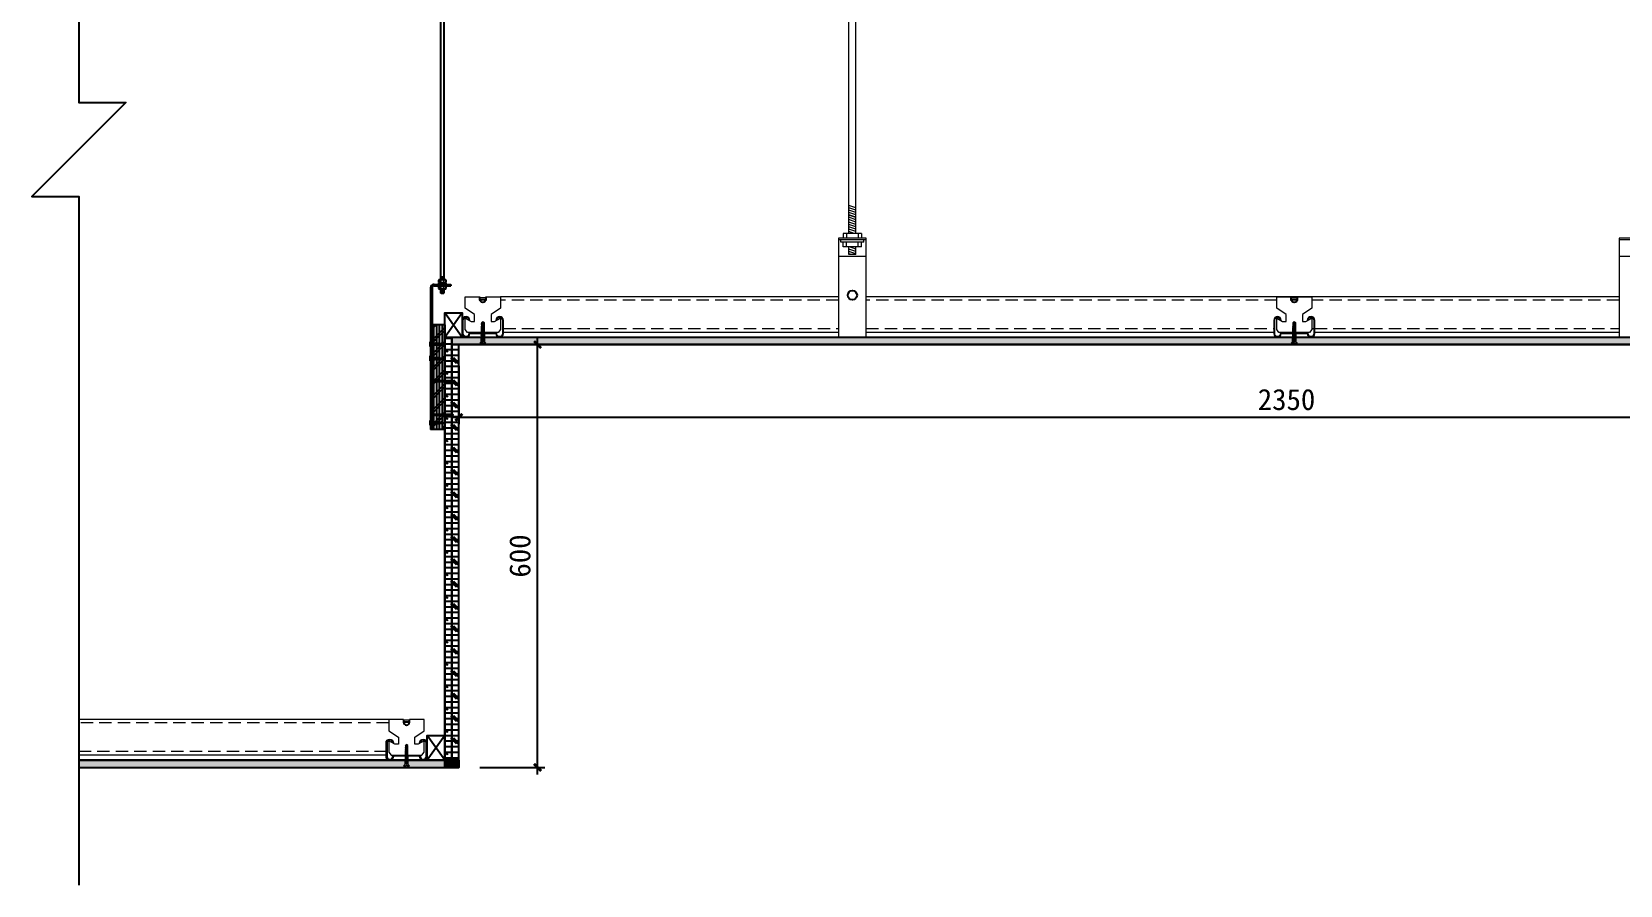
# Model space of a CAD drawing. Header units: millimetres. Extents: x -150677 to 588340, y -254013 to 149700.
# Drawn here: x 300776 to 303031, y -87563 to -86351 of the extents above; entities that cross this region are included whole.
import ezdxf

# ---------------------------------------------------------------- set-up
doc = ezdxf.new("R2010")
doc.units = ezdxf.units.MM
doc.header["$LTSCALE"] = 10
doc.header["$MEASUREMENT"] = 0
doc.linetypes.add('HIDDEN', pattern=[0.375, 0.25, -0.125])
for name, color, linetype in [('2-Ba顶面轮廓', 4, 'Continuous'), ('2-Da地拼', 4, 'Continuous'), ('IEL-13Light', 136, 'Continuous'), ('图层1', 2, 'Continuous'), ('图层2', 44, 'Continuous')]:
    doc.layers.add(name, color=color, linetype=linetype)
doc.layers.add('3', color=5, linetype='Continuous', lineweight=18)
doc.layers.add('8', color=251, linetype='Continuous', lineweight=5)
doc.styles.get("Standard").update_dxf_attribs({"font": ''})
doc.styles.get('Standard').set_extended_font_data('SimSun')
doc.dimstyles.new('DIMN10', dxfattribs={"dimscale": 0.1, "dimtxt": 300, "dimasz": 100, "dimexe": 100, "dimexo": 300, "dimgap": 100, "dimtad": 1, "dimdec": 0, "dimtxsty": 'Standard', "dimblk": 'ARCHTICK', "dimcen": 2.5, "dimdle": 100, "dimclrd": 8, "dimclre": 8, "dimclrt": 96, "dimadec": 0, "dimazin": 0, "dimtfac": 1, "dimtdec": 0, "dimtmove": 0, "dimatfit": 3, "dimldrblk": 'DOT', "dimfxl": 100, "dimarcsym": 0})
pattern_1 = [(0, (300842.5914, -87395.3692), (1.5875, 3.175), [0, -3.175])]
pattern_2 = [(0, (296421.95, -86913.459), (0, 7.9375), []), (135, (296425.918, -86917.427), (-15.87501, -15.87501), [11.22532, -11.22532]), (135, (296427.903, -86917.427), (-15.87501, -15.87501), [11.22532, -11.22532]), (135, (296429.887, -86917.427), (-15.87501, -15.87501), [11.22532, -11.22532])]

# ---------------------------------------------------------------- blocks, each defined once
blk = doc.blocks.new('QBLOCK2009062415473686')
at = {"color": 8}
for p, q in [((-1.7, 1.6), (-1.4, 1.8)), ((-1.7, 1.6), (-1.4, 1.8)), ((-1.7, 1.6), (-1.4, 1.4)), ((-1.7, 1.6), (-1.4, 1.4)), ((-1.5, 3.5), (-1.2, 3.7)), ((-1.5, 3.5), (-1.2, 3.3)), ((-1.4, 1.4), (1.3, 2.3)), ((-1.4, -0.7), (1.3, 0.2)), ((-1.2, 3.3), (1, 4)), ((-1.1, 5.5), (-0.9, 5.7)), ((-1.1, 5.5), (-0.9, 5.3)), ((-1, 2.6), (-0.9, 3.4)), ((-1, 1.8), (-1, 2.6)), ((-1, -0.2), (-1, 1.5)), ((-0.9, 5.3), (0.7, 5.8)), ((-0.8, 3.8), (-0.6, 5.4)), ((-0.7, 7.5), (-0.5, 7.7)), ((-0.7, 7.5), (-0.5, 7.3)), ((-0.6, 5.8), (-0.4, 7.3)), ((-0.5, 7.3), (0.4, 7.6)), ((-0.3, 7.7), (-0.1, 9.8)), ((0.2, 7.9), (-0.1, 9.8)), ((0.4, 6.1), (0.2, 7.5)), ((0.7, 7.7), (0.4, 8)), ((0.7, 7.7), (0.4, 7.6)), ((0.6, 4.3), (0.4, 5.7)), ((1, 5.9), (0.7, 6.2)), ((1, 5.9), (0.7, 5.8)), ((0.8, 2.6), (0.7, 3.9)), ((0.8, 2.6), (0.8, 2.4)), ((0.8, 2.1), (0.8, 0.5)), ((0.8, 0.1), (0.8, -1.6)), ((1.3, 4.2), (1, 4.4)), ((1.3, 4.2), (1, 4)), ((1.5, 2.4), (1.3, 2.7)), ((1.5, 2.4), (1.3, 2.7)), ((1.5, 2.4), (1.3, 2.3)), ((1.5, 2.4), (1.3, 2.3)), ((1.5, 0.3), (1.3, 0.6)), ((1.5, 0.3), (1.3, 0.2)), ((-3.4, -9.8), (-3.4, -9)), ((3.4, -9), (-3.4, -9)), ((3.4, -9.8), (-3.4, -9.8)), ((-1.7, -0.5), (-1.4, -0.3)), ((-1.7, -0.5), (-1.4, -0.7)), ((-1.7, -2.5), (-1.4, -2.4)), ((-1.7, -2.5), (-1.4, -2.4)), ((-1.7, -2.5), (-1.4, -2.8)), ((-1.7, -2.5), (-1.4, -2.8)), ((-1.7, -4.6), (-1.4, -4.5)), ((-1.7, -4.6), (-1.4, -4.9)), ((-1.4, -2.8), (1.3, -1.9)), ((-1.4, -2.8), (1.3, -1.9)), ((-1.4, -4.9), (1.3, -4)), ((-1, -2.2), (-1, -0.6)), ((-1, -4.3), (-1, -2.6)), ((-0.9, -5.4), (-1, -4.7)), ((0.8, -1.4), (0.8, -1.6)), ((0.8, -2), (0.8, -3.7)), ((0.8, -4.1), (0.9, -5.4)), ((1.5, -1.7), (1.3, -1.5)), ((1.5, -1.7), (1.3, -1.5)), ((1.5, -1.7), (1.3, -1.9)), ((1.5, -1.7), (1.3, -1.9)), ((1.5, -3.8), (1.3, -3.6)), ((1.5, -3.8), (1.3, -4)), ((3.4, -9.8), (3.4, -9))]:
    blk.add_line(p, q, dxfattribs=at)
for centre, start, end in [((-4.8, -5.3), 291.3837, 359.0609), ((4.8, -5.3), 180.9392, 248.6164)]:
    blk.add_arc(centre, 3.94, start, end, dxfattribs=at)
blk = doc.blocks.new('QBLOCK2009070111364517')
at = {"layer": '图层1', "color": 8, "linetype": 'ByBlock'}
for p, q in [((-13.8, 0.9), (-13.8, -0.9)), ((15, 0), (11, 0))]:
    blk.add_line(p, q, dxfattribs=at)
blk.add_lwpolyline([(11, -0.9), (15, 0), (11, 0.9), (-13.8, 0.9), (-15, 1.7), (-15, -1.7), (-13.8, -0.9)], close=True, dxfattribs=at)
blk.add_lwpolyline([(11, 0.9, 0.39097), (11, 0, 0.39097), (11, -0.9)], format="xyb", dxfattribs=at)
blk = doc.blocks.new('_ArchTick')
at = {"color": 0, "linetype": 'ByBlock', "const_width": 0.4}
blk.add_lwpolyline([(-0.5, -0.5), (0.5, 0.5)], dxfattribs=at)
blk = doc.blocks.new('*D1667')
at = {"layer": '2-Ba顶面轮廓', "color": 8, "lineweight": -2, "transparency": 16777216}
for p, q in [((301494, -87405.4), (301494, -86785.4)), ((301412.1, -86795.4), (301504, -86795.4)), ((301412.1, -87395.4), (301504, -87395.4))]:
    blk.add_line(p, q, dxfattribs=at)
at = {"layer": 'Defpoints', "color": 0, "transparency": 16777216}
for p in [(301382.1, -86795.4), (301494, -86795.4), (301382.1, -87395.4)]:
    blk.add_point(p, dxfattribs=at)
at = {"layer": '2-Ba顶面轮廓', "color": 8, "lineweight": -2, "transparency": 16777216, "xscale": 10, "yscale": 10, "zscale": 10}
for p, rotation in [((301494, -86795.4), 90), ((301494, -87395.4), 270)]:
    blk.add_blockref('_ArchTick', p, dxfattribs=dict(at, rotation=rotation))
at = {"layer": '2-Ba顶面轮廓', "color": 96, "transparency": 16777216, "insert": (301469, -87095.4), "char_height": 30, "attachment_point": 5, "rotation": 90}
blk.add_mtext('600', dxfattribs=at)
blk = doc.blocks.new('_DOT')
at = {"color": 0, "linetype": 'ByBlock'}
blk.add_line((-0.35, 0), (-1, 0), dxfattribs=at)
at = {"color": 0, "linetype": 'ByBlock', "const_width": 0.35}
blk.add_lwpolyline([(-0.175, 0, 1), (0.175, 0, 1)], format="xyb", close=True, dxfattribs=at)
blk = doc.blocks.new('*D1668')
at = {"layer": '2-Ba顶面轮廓', "color": 8, "lineweight": -2, "transparency": 16777216}
for p, q in [((301382.1, -86825.4), (301382.1, -86908.5)), ((303732.1, -86825.4), (303732.1, -86908.5)), ((301372.1, -86898.5), (303742.1, -86898.5))]:
    blk.add_line(p, q, dxfattribs=at)
at = {"layer": 'Defpoints', "color": 0, "transparency": 16777216}
for p in [(301382.1, -86795.4), (303732.1, -86795.4), (303732.1, -86898.5)]:
    blk.add_point(p, dxfattribs=at)
at = {"layer": '2-Ba顶面轮廓', "color": 8, "lineweight": -2, "transparency": 16777216, "xscale": 10, "yscale": 10, "zscale": 10, "rotation": 180}
blk.add_blockref('_ArchTick', (301382.1, -86898.5), dxfattribs=at)
at = {"layer": '2-Ba顶面轮廓', "color": 8, "lineweight": -2, "transparency": 16777216, "xscale": 10, "yscale": 10, "zscale": 10}
blk.add_blockref('_ArchTick', (303732.1, -86898.5), dxfattribs=at)
at = {"layer": '2-Ba顶面轮廓', "color": 96, "transparency": 16777216, "insert": (302557.1, -86873.5), "char_height": 30, "attachment_point": 5}
blk.add_mtext('2350', dxfattribs=at)

msp = doc.modelspace()

# ---------------------------------------------------------------- hatches: boundary and pattern name
h = msp.add_hatch()
h.set_pattern_fill('PLYWOOD', color=250, angle=90, style=0)
h.set_pattern_definition([(45, (312874.791, -79362.45), (-3e-15, 20), [5.656854, -22.627417]), (45, (312890.79, -79362.45), (-3e-15, 20), [2.636773, -25.647498]), (45, (312878.036, -79375.204), (20, 3e-15), [1.067156, -27.217115]), (45, (312872.655, -79360.585), (20, 3e-15), [7.60978, -20.674492]), (45, (312878.79, -79374.45), (-3e-15, 20), [16.970562, -11.31371]), (45, (312882.036, -79375.204), (-3e-15, 20), [15.017636, -13.266635]), (45, (312878.79, -79358.45), (20, 3e-15), [4.5897, -23.694573]), (45, (312872.655, -79364.585), (-3e-15, 20), [3.020082, -25.26419]), (90, (312874.79, -79362.45), (20, 1e-15), [7.2454, -12.7546]), (90, (312874.79, -79362.45), (20, 1e-15), [0, -20]), (90, (312874.79, -79375.204), (20, 1e-15), [12.7546, -7.2454]), (90, (312890.79, -79362.45), (20, 1e-15), [7.2454, -12.7546]), (90, (312890.79, -79362.45), (20, 1e-15), [0, -20]), (90, (312890.79, -79375.204), (20, 1e-15), [12.7546, -7.2454]), (90, (312886.79, -79362.45), (20, 1e-15), [7.2454, -12.7546]), (90, (312886.79, -79362.45), (20, 1e-15), [0, -20]), (90, (312886.79, -79375.204), (20, 1e-15), [12.7546, -7.2454]), (90, (312882.79, -79362.45), (20, 1e-15), [7.2454, -12.7546]), (90, (312882.79, -79362.45), (20, 1e-15), [0, -20]), (90, (312882.79, -79375.204), (20, 1e-15), [12.7546, -7.2454]), (90, (312878.79, -79362.45), (20, 1e-15), [7.2454, -12.7546]), (90, (312878.79, -79362.45), (20, 1e-15), [0, -20]), (90, (312878.79, -79375.204), (20, 1e-15), [12.7546, -7.2454])])
h.paths.add_polyline_path([(301347.1, -86916.1), (301347.1, -86916.1), (301349.6, -86913.6), (301352.1, -86916.1), (301354.6, -86913.6), (301357, -86916.1), (301357, -86916.1), (301359.5, -86913.6), (301362.1, -86916.1), (301362.1, -86767.4), (301344.1, -86767.4), (301344.1, -86914.1), (301344.6, -86913.6)])
at = {"layer": '2-Ba顶面轮廓'}
h = msp.add_hatch(dxfattribs=at)
h.set_pattern_fill('CORK', color=251, scale=10, style=0)
h.set_pattern_definition(pattern_2)
h.paths.add_polyline_path([(301372.1, -86785.4), (301362.1, -86785.4), (301362.1, -87385.4), (301372.1, -87385.4)])
h = msp.add_hatch(dxfattribs=at)
h.set_pattern_fill('DOTS', color=251, scale=2, style=0)
h.set_pattern_definition(pattern_1)
h.paths.add_polyline_path([(301372.1, -86795.4), (303732.1, -86795.4), (303732.1, -86785.4), (301372.1, -86785.4)])
h = msp.add_hatch(dxfattribs=at)
h.set_pattern_fill('CORK', color=251, scale=10, style=0)
h.set_pattern_definition(pattern_2)
h.paths.add_polyline_path([(301372.1, -87385.4), (301382.1, -87385.4), (301382.1, -86795.4), (301372.1, -86795.4)])
h = msp.add_hatch(dxfattribs=at)
h.set_pattern_fill('DOTS', color=251, scale=2, style=0)
h.set_pattern_definition(pattern_1)
h.paths.add_polyline_path([(301362.1, -87395.4), (301362.1, -87385.4), (300842.6, -87385.4), (300842.6, -87395.4)])
h = msp.add_hatch(dxfattribs=at)
h.set_pattern_fill('木纹01', color=251, scale=3, style=0)
h.set_pattern_definition([(0, (301371.66, -87395.369), (12, 12), [0.6, -11.4]), (0, (301363.26, -87394.169), (12, 12), [1.2, -10.8]), (0, (301371.06, -87393.569), (12, 12), [0.6, -11.4]), (0, (301363.86, -87392.369), (12, 12), [0.6, -11.4]), (0, (301371.06, -87391.769), (12, 12), [0.6, -11.4]), (0, (301364.46, -87391.169), (12, 12), [0.6, -11.4]), (0, (301371.06, -87390.569), (12, 12), [0.6, -11.4]), (0, (301364.46, -87389.369), (12, 12), [0.6, -6.6, 0.6, -4.2]), (0, (301364.46, -87388.169), (12, 12), [1.2, -6, 0.6, -4.2]), (0, (301363.86, -87386.369), (12, 12), [0.6, -1.8, 0.6, -4.8, 0.6, -3.6]), (0, (301363.26, -87385.169), (12, 12), [0.6, -2.4, 1.2, -7.8]), (0, (301371.06, -87384.569), (12, 12), [0.6, -11.4]), (0, (301363.26, -87383.969), (12, 12), [0.6, -3, 0.6, -7.8]), (45, (301362.06, -87395.369), (1e-15, 12), [1.697, -15.2735]), (45, (301372.26, -87395.369), (1e-15, 12), [3.394, -13.5765]), (45, (301372.26, -87389.369), (1e-15, 12), [0.8485, -16.122]), (45, (301362.06, -87388.169), (1e-15, 12), [2.5456, -14.425]), (45, (301372.26, -87388.169), (1e-15, 12), [4.2426, -12.728]), (45, (301372.26, -87386.369), (1e-15, 12), [2.5456, -14.425]), (315, (301369.86, -87385.169), (12, -3e-15), [0.8485, -16.122]), (315, (301365.66, -87394.769), (12, -3e-15), [1.697, -15.2735]), (315, (301366.26, -87389.969), (12, -3e-15), [1.697, -15.2735]), (315, (301369.86, -87392.369), (12, -3e-15), [1.697, -15.2735]), (315, (301369.26, -87387.569), (12, -3e-15), [1.697, -15.2735]), (315, (301369.86, -87386.369), (12, -3e-15), [2.5456, -14.425]), (315, (301366.86, -87393.569), (12, -3e-15), [2.5456, -14.425]), (315, (301368.66, -87392.969), (12, -3e-15), [2.5456, -14.425]), (315, (301366.86, -87388.769), (12, -3e-15), [2.5456, -14.425]), (315, (301368.06, -87388.169), (12, -3e-15), [2.5456, -14.425]), (26.565, (301362.66, -87392.969), (12, 5e-09), [1.3416, -25.4912]), (26.565, (301371.66, -87393.569), (12, 5e-09), [5.3666, -21.4663]), (26.565, (301371.66, -87391.769), (12, 5e-09), [5.3666, -21.4663]), (26.565, (301371.66, -87390.569), (12, 5e-09), [5.3666, -8.04, 2.6833, -10.743]), (26.565, (301372.86, -87388.769), (12, 5e-09), [1.3416, -25.491]), (26.565, (301362.06, -87384.569), (12, 5e-09), [1.3416, -25.4912]), (26.565, (301371.66, -87384.569), (12, 5e-09), [2.6833, -24.1495]), (333.435, (301368.66, -87395.369), (12, -5e-09), [2.6833, -24.1495]), (333.435, (301364.46, -87392.369), (12, -5e-09), [2.6833, -24.1495]), (333.435, (301364.46, -87394.169), (12, -5e-09), [1.3416, -25.491]), (333.435, (301365.06, -87391.169), (12, -5e-09), [4.025, -22.808]), (333.435, (301367.46, -87391.169), (12, -5e-09), [2.6833, -24.1495]), (333.435, (301368.66, -87390.569), (12, -5e-09), [2.6833, -24.1495]), (333.435, (301365.06, -87389.369), (12, -5e-09), [1.3416, -25.491]), (333.435, (301365.66, -87388.169), (12, -5e-09), [1.3416, -25.491]), (333.435, (301370.46, -87385.769), (12, -5e-09), [1.3416, -25.491]), (333.435, (301369.86, -87389.969), (12, -5e-09), [1.3416, -25.491]), (333.435, (301364.46, -87386.369), (12, -5e-09), [4.025, -22.808]), (333.435, (301363.86, -87385.169), (12, -5e-09), [2.6833, -24.1495]), (333.435, (301370.46, -87388.769), (12, -5e-09), [1.3416, -12.0744, 1.3416, -12.0752]), (333.435, (301366.86, -87386.369), (12, -5e-09), [2.6833, -24.1495]), (333.435, (301367.46, -87385.169), (12, -5e-09), [2.6833, -24.1495]), (333.435, (301363.86, -87383.969), (12, -5e-09), [2.6833, -24.1495]), (333.435, (301367.46, -87383.969), (12, -5e-09), [2.6833, -24.1495])])
h.paths.add_polyline_path([(301362.1, -87385.4), (301382.1, -87385.4), (301382.1, -87395.4), (301362.1, -87395.4)])

# ---------------------------------------------------------------- linework, layer by layer
at = {"color": 8, "ltscale": 100}
for p, q in [((301356, -85295.4), (301356, -86703.5)), ((301361.5, -86703.5), (301361.5, -85295.4)), ((301357, -86698.3), (301357, -86703.5)), ((301360.5, -86703.5), (301360.5, -86698.3)), ((301342.1, -86714.9), (301342.1, -86916.1)), ((301344.1, -86714.9), (301344.1, -86916.1)), ((301347.1, -86709.9), (301370.6, -86709.9)), ((301347.1, -86711.9), (301370.6, -86711.9)), ((301353.8, -86703.5), (301353.2, -86704)), ((301353.2, -86704), (301353.2, -86707.3)), ((301353.2, -86707.3), (301353.8, -86707.9)), ((301353.8, -86711.9), (301353.3, -86712.5)), ((301353.3, -86712.5), (301353.3, -86715.8)), ((301353.3, -86715.8), (301353.8, -86716.3)), ((301363.7, -86703.5), (301353.8, -86703.5)), ((301353.8, -86707.9), (301363.7, -86707.9)), ((301353.8, -86716.3), (301363.7, -86716.3)), ((301353.9, -86709.9), (301353.9, -86708.2)), ((301353.9, -86708.2), (301363.6, -86708.2)), ((301356.6, -86704), (301356, -86703.5)), ((301356.6, -86707.3), (301356, -86707.9)), ((301356, -86707.9), (301356, -86708.2)), ((301356.6, -86712.4), (301356, -86711.9)), ((301356.6, -86715.7), (301356, -86716.3)), ((301356, -86716.3), (301356, -86722)), ((301361.5, -86722), (301356, -86722)), ((301357, -86723), (301356, -86722)), ((301356.6, -86704), (301357.1, -86703.5)), ((301356.6, -86707.4), (301356.6, -86704)), ((301356.6, -86707.3), (301357.1, -86707.9)), ((301356.6, -86712.4), (301357.1, -86711.9)), ((301356.6, -86715.8), (301356.6, -86712.4)), ((301356.6, -86715.7), (301357.1, -86716.3)), ((301357, -86707.9), (301357, -86708.2)), ((301357, -86708.5), (301357, -86708.5)), ((301357, -86708.5), (301357, -86708.5)), ((301357, -86716.3), (301357, -86722)), ((301361, -86704), (301360.4, -86703.5)), ((301361, -86707.3), (301360.4, -86707.9)), ((301361, -86712.4), (301360.4, -86711.9)), ((301361, -86715.7), (301360.4, -86716.3)), ((301360.5, -86708.2), (301360.5, -86707.9)), ((301360.5, -86722), (301360.5, -86716.3)), ((301360.5, -86723), (301361.5, -86722)), ((301361, -86704), (301361.5, -86703.5)), ((301361, -86707.4), (301361, -86704)), ((301361, -86707.3), (301361.5, -86707.9)), ((301361, -86712.4), (301361.5, -86711.9)), ((301361, -86715.8), (301361, -86712.4)), ((301361, -86715.7), (301361.5, -86716.3)), ((301361.5, -86708.2), (301361.5, -86707.9)), ((301361.5, -86722), (301361.5, -86716.3)), ((301363.6, -86708.2), (301363.6, -86709.9)), ((301364.2, -86704), (301363.7, -86703.5)), ((301363.7, -86707.9), (301364.2, -86707.3)), ((301364.3, -86712.5), (301363.7, -86711.9)), ((301363.7, -86716.3), (301364.3, -86715.8)), ((301364.2, -86707.3), (301364.2, -86704)), ((301364.3, -86715.8), (301364.3, -86712.5)), ((301370.6, -86709.9), (301370.6, -86711.9)), ((301360.5, -86723), (301357, -86723)), ((301362.1, -86767.4), (301344.1, -86767.4)), ((301362.1, -86767.4), (301362.1, -86916.1)), ((301362.1, -86916.1), (301342.1, -86916.1))]:
    msp.add_line(p, q, dxfattribs=at)
at = {"color": 8}
for p, q in [((301387.1, -86785.4, 0), (301362.1, -86750.4, 0)), ((301387.1, -86750.4, 0), (301362.1, -86785.4, 0)), ((301362.1, -87385.4, 0), (301337.1, -87350.4, 0)), ((301362.1, -87350.4, 0), (301337.1, -87385.4, 0))]:
    msp.add_line(p, q, dxfattribs=at)
for points in [[(301387.1, -86785.4), (301362.1, -86785.4), (301362.1, -86750.4), (301387.1, -86750.4)], [(301362.1, -87385.4), (301337.1, -87385.4), (301337.1, -87350.4), (301362.1, -87350.4)]]:
    msp.add_lwpolyline(points, close=True, dxfattribs=at)
at = {"color": 8, "ltscale": 100}
for radius in [5, 3]:
    msp.add_arc((301347.1, -86714.9), radius, 90, 180, dxfattribs=at)
at = {"layer": '2-Ba顶面轮廓'}
for p, q in [((301362.1, -87385.4), (301362.1, -86785.4)), ((301372.1, -87385.4), (301372.1, -86785.4)), ((303732.1, -86795.4), (301372.1, -86795.4)), ((301382.1, -86795.4), (303732.1, -86795.4)), ((301382.1, -87395.4), (301382.1, -86795.4)), ((300842.6, -87385.4), (301382.1, -87385.4)), ((300842.6, -87395.4), (301382.1, -87395.4))]:
    msp.add_line(p, q, dxfattribs=at)
at = {"layer": '2-Ba顶面轮廓', "color": 1}
msp.add_lwpolyline([(300842.6, -85154.3), (300842.6, -86451.6), (300909.3, -86451.6), (300775.9, -86585), (300842.6, -86585), (300842.6, -87562.7)], dxfattribs=at)
at = {"layer": '2-Ba顶面轮廓'}
for points in [[(301372.1, -86785.4), (301362.1, -86785.4), (301362.1, -87385.4), (301372.1, -87385.4)], [(301372.1, -86795.4), (303732.1, -86795.4), (303732.1, -86785.4), (301372.1, -86785.4)], [(301372.1, -87385.4), (301382.1, -87385.4), (301382.1, -86795.4), (301372.1, -86795.4)], [(300842.6, -87395.4), (301382.1, -87395.4), (301382.1, -87385.4), (300842.6, -87385.4)], [(301362.1, -87385.4), (301382.1, -87385.4), (301382.1, -87395.4), (301362.1, -87395.4)]]:
    msp.add_lwpolyline(points, close=True, dxfattribs=at)
at = {"layer": '2-Da地拼'}
msp.add_line((303732.1, -86785.4), (301362.1, -86785.4), dxfattribs=at)
at = {"layer": '3'}
for p, q in [((301935.8, -86637.8, 0), (301935.8, -85295.4)), ((301945.7, -86637.8, 0), (301945.7, -85295.4)), ((301960.5, -86646.7, 0), (301921, -86646.7, 0)), ((301924.3, -86650, 0), (301924.3, -86646.7, 0)), ((301957.2, -86650, 0), (301924.3, -86650, 0)), ((301927.6, -86637.8, 0), (301927.6, -86644.4, 0)), ((301953.9, -86637.8, 0), (301927.6, -86637.8, 0)), ((301927.6, -86656.6, 0), (301927.6, -86650, 0)), ((301932.5, -86637.8, 0), (301932.5, -86644.4, 0)), ((301932.5, -86656.6, 0), (301932.5, -86650, 0)), ((301949, -86637.8, 0), (301949, -86644.4, 0)), ((301949, -86656.6, 0), (301949, -86650, 0)), ((301953.9, -86637.8, 0), (301953.9, -86644.4, 0)), ((301953.9, -86656.6, 0), (301953.9, -86650, 0)), ((301957.2, -86650, 0), (301957.2, -86646.7, 0)), ((303068.6, -86646.7, 0), (303029.2, -86646.7, 0)), ((301960.5, -86670.5, 0), (301921, -86670.5, 0)), ((301953.9, -86656.6, 0), (301927.6, -86656.6, 0)), ((301935.8, -86667.6, 0), (301935.8, -86656.6, 0)), ((301935.8, -86667.6, 0), (301935.8, -86656.6, 0)), ((301935.8, -86666.5, 0), (301935.8, -86656.6, 0)), ((301945.7, -86667.6, 0), (301945.7, -86656.6, 0)), ((301945.7, -86667.6, 0), (301945.7, -86656.6, 0)), ((301945.7, -86667.6, 0), (301945.7, -86656.6, 0)), ((303068.6, -86670.5, 0), (303029.2, -86670.5, 0)), ((301921, -86727.5, 0), (301441.2, -86727.5)), ((303029.2, -86727.5, 0), (301960.5, -86727.5, 0)), ((301414, -86791.4), (301414.6, -86764.2)), ((301414.5, -86764.9), (301417.9, -86764.3)), ((301414.5, -86765.2), (301417.9, -86764.6)), ((301414.5, -86766.5), (301417.9, -86765.9)), ((301414.5, -86766.9), (301417.9, -86766.3)), ((301414.5, -86768.1), (301417.9, -86767.5)), ((301414.6, -86764.2), (301416.2, -86762.8)), ((301416.2, -86762.8), (301417.9, -86764.2)), ((301417.9, -86764.2), (301418.4, -86791.4)), ((302565.8, -86791.4), (302566.4, -86764.2)), ((302566.3, -86766.9), (302569.8, -86766.3)), ((302566.4, -86764.2), (302568.1, -86762.8)), ((302566.4, -86764.9), (302569.7, -86764.3)), ((302566.4, -86765.2), (302569.7, -86764.6)), ((302566.4, -86766.5), (302569.7, -86765.9)), ((302566.4, -86768.1), (302569.7, -86767.5)), ((302568.1, -86762.8), (302569.7, -86764.2)), ((302569.7, -86764.2), (302570.3, -86791.4)), ((301413.9, -86790.1), (301418.4, -86789.3)), ((301414, -86787.1), (301418.4, -86786.4)), ((301414, -86787.5), (301418.4, -86786.7)), ((301414, -86788.4), (301418.4, -86787.6)), ((301414, -86788.8), (301418.4, -86788)), ((301414, -86789.7), (301418.4, -86788.9)), ((301414.1, -86783.3), (301418.3, -86782.5)), ((301414.1, -86783.7), (301418.3, -86782.9)), ((301414.1, -86784.6), (301418.3, -86783.8)), ((301414.1, -86784.9), (301418.3, -86784.2)), ((301414.1, -86785.9), (301418.3, -86785.1)), ((301414.1, -86786.2), (301418.3, -86785.4)), ((301414.2, -86779.4), (301418.1, -86778.7)), ((301414.2, -86779.8), (301418.2, -86779.1)), ((301414.2, -86780.7), (301418.2, -86780)), ((301414.2, -86781.1), (301418.2, -86780.3)), ((301414.2, -86782), (301418.2, -86781.2)), ((301414.2, -86782.4), (301418.2, -86781.6)), ((301414.3, -86775.9), (301418, -86775.2)), ((301414.3, -86776.8), (301418.1, -86776.1)), ((301414.3, -86777.2), (301418.1, -86776.5)), ((301414.3, -86778.1), (301418.1, -86777.4)), ((301414.3, -86778.5), (301418.1, -86777.8)), ((301414.4, -86773), (301418, -86772.3)), ((301414.4, -86773.3), (301418, -86772.7)), ((301414.4, -86774.2), (301418, -86773.6)), ((301414.4, -86774.6), (301418, -86774)), ((301414.4, -86775.5), (301418, -86774.9)), ((301414.5, -86768.5), (301417.9, -86767.9)), ((301414.5, -86769.2), (301417.9, -86768.6)), ((301414.5, -86769.6), (301417.9, -86769)), ((301414.5, -86770.4), (301417.9, -86769.8)), ((301414.5, -86770.8), (301417.9, -86770.2)), ((301414.5, -86771.7), (301417.9, -86771)), ((301414.5, -86772), (301417.9, -86771.4)), ((301445.4, -86777.5, 0), (301921, -86777.5, 0)), ((301960.5, -86777.5, 0), (302538.9, -86777.5, 0)), ((302565.8, -86788.4), (302570.2, -86787.6)), ((302565.8, -86788.8), (302570.3, -86788)), ((302565.8, -86789.7), (302570.3, -86788.9)), ((302565.8, -86790.1), (302570.3, -86789.3)), ((302565.9, -86784.9), (302570.1, -86784.2)), ((302565.9, -86785.9), (302570.2, -86785.1)), ((302565.9, -86786.2), (302570.2, -86785.4)), ((302565.9, -86787.1), (302570.2, -86786.4)), ((302565.9, -86787.5), (302570.2, -86786.7)), ((302566, -86782), (302570.1, -86781.2)), ((302566, -86782.4), (302570.1, -86781.6)), ((302566, -86783.3), (302570.1, -86782.5)), ((302566, -86783.7), (302570.1, -86782.9)), ((302566, -86784.6), (302570.1, -86783.8)), ((302566.1, -86778.1), (302570, -86777.4)), ((302566.1, -86778.5), (302570, -86777.8)), ((302566.1, -86779.4), (302570, -86778.7)), ((302566.1, -86779.8), (302570, -86779.1)), ((302566.1, -86780.7), (302570, -86780)), ((302566.1, -86781.1), (302570, -86780.3)), ((302566.2, -86774.2), (302569.9, -86773.6)), ((302566.2, -86774.6), (302569.9, -86774)), ((302566.2, -86775.5), (302569.9, -86774.9)), ((302566.2, -86775.9), (302569.9, -86775.2)), ((302566.2, -86776.8), (302569.9, -86776.1)), ((302566.2, -86777.2), (302569.9, -86776.5)), ((302566.3, -86768.5), (302569.8, -86767.9)), ((302566.3, -86769.6), (302569.8, -86769)), ((302566.3, -86770.8), (302569.8, -86770.2)), ((302566.3, -86771.7), (302569.8, -86771)), ((302566.3, -86772), (302569.8, -86771.4)), ((302566.3, -86773), (302569.8, -86772.3)), ((302566.3, -86773.3), (302569.8, -86772.7)), ((302566.4, -86769.2), (302569.7, -86768.6)), ((302566.4, -86770.4), (302569.7, -86769.8)), ((302597.2, -86777.5, 0), (303029.2, -86777.5, 0)), ((301411.8, -86793.1), (301414, -86791.4)), ((301415.8, -86793.1), (301411.8, -86793.1)), ((301411.8, -86793.1), (301415.8, -86793.1)), ((301413.9, -86791), (301418.5, -86790.2)), ((301413.9, -86791.4), (301418.5, -86790.6)), ((301416.6, -86792.3), (301415.8, -86792.3)), ((301415.8, -86792.3), (301415.8, -86793.1)), ((301415.8, -86793.1), (301415.8, -86792.3)), ((301416.6, -86792.3), (301416.6, -86792.3)), ((301416.6, -86793.1), (301416.6, -86792.3)), ((301420.6, -86793.1), (301416.6, -86793.1)), ((301418.4, -86791.4), (301420.6, -86793.1)), ((302563.7, -86793.1), (302565.8, -86791.4)), ((302567.6, -86793.1), (302563.7, -86793.1)), ((302563.7, -86793.1), (302567.6, -86793.1)), ((302565.8, -86791), (302570.3, -86790.2)), ((302565.8, -86791.4), (302570.3, -86790.6)), ((302568.5, -86792.3), (302567.6, -86792.3)), ((302567.6, -86792.3), (302567.6, -86793.1)), ((302567.6, -86793.1), (302567.6, -86792.3)), ((302568.5, -86792.3), (302568.5, -86792.3)), ((302568.5, -86793.1), (302568.5, -86792.3)), ((302572.5, -86793.1), (302568.5, -86793.1)), ((302570.3, -86791.4), (302572.5, -86793.1)), ((301282.9, -87327.5, 0), (300842.6, -87327.5, 0)), ((301306.3, -87364.2), (301305.7, -87391.4)), ((301309.8, -87376.8), (301306, -87376.1)), ((301309.7, -87373.3), (301306.1, -87372.7)), ((301309.7, -87374.2), (301306.1, -87373.6)), ((301309.7, -87374.6), (301306.1, -87374)), ((301309.8, -87375.5), (301306.1, -87374.9)), ((301309.8, -87375.9), (301306.1, -87375.2)), ((301309.6, -87365.2), (301306.2, -87364.6)), ((301309.6, -87366.5), (301306.2, -87365.9)), ((301309.6, -87366.9), (301306.2, -87366.3)), ((301309.6, -87368.1), (301306.2, -87367.5)), ((301309.6, -87368.5), (301306.2, -87367.9)), ((301309.6, -87369.2), (301306.2, -87368.6)), ((301309.6, -87369.6), (301306.2, -87369)), ((301309.6, -87370.4), (301306.2, -87369.8)), ((301309.6, -87370.8), (301306.2, -87370.2)), ((301309.6, -87371.7), (301306.2, -87371)), ((301309.7, -87372), (301306.2, -87371.4)), ((301309.7, -87373), (301306.2, -87372.3)), ((301307.9, -87362.8), (301306.3, -87364.2)), ((301309.6, -87364.9), (301306.3, -87364.3)), ((301309.6, -87364.2), (301307.9, -87362.8)), ((301310.1, -87391.4), (301309.6, -87364.2)), ((300842.6, -87377.5, 0), (301278.8, -87377.5, 0)), ((301305.7, -87391.4), (301303.5, -87393.1)), ((301303.5, -87393.1), (301307.5, -87393.1)), ((301310.2, -87391), (301305.6, -87390.2)), ((301310.2, -87391.4), (301305.6, -87390.6)), ((301310.1, -87387.5), (301305.7, -87386.7)), ((301310.1, -87388.4), (301305.7, -87387.6)), ((301310.1, -87388.8), (301305.7, -87388)), ((301310.2, -87389.7), (301305.7, -87388.9)), ((301310.2, -87390.1), (301305.7, -87389.3)), ((301310, -87384.6), (301305.8, -87383.8)), ((301310, -87384.9), (301305.8, -87384.2)), ((301310, -87385.9), (301305.8, -87385.1)), ((301310.1, -87386.2), (301305.8, -87385.4)), ((301310.1, -87387.1), (301305.8, -87386.4)), ((301309.9, -87380.7), (301305.9, -87380)), ((301309.9, -87381.1), (301305.9, -87380.3)), ((301309.9, -87382), (301305.9, -87381.2)), ((301309.9, -87382.4), (301305.9, -87381.6)), ((301310, -87383.3), (301305.9, -87382.5)), ((301310, -87383.7), (301305.9, -87382.9)), ((301309.8, -87377.2), (301306, -87376.5)), ((301309.8, -87378.1), (301306, -87377.4)), ((301309.8, -87378.5), (301306, -87377.8)), ((301309.9, -87379.4), (301306, -87378.7)), ((301309.9, -87379.8), (301306, -87379.1)), ((301307.5, -87392.3), (301308.4, -87392.3)), ((301307.5, -87392.3), (301307.5, -87392.3)), ((301307.5, -87393.1), (301307.5, -87392.3)), ((301308.4, -87392.3), (301308.4, -87393.1)), ((301308.4, -87393.1), (301308.4, -87392.3)), ((301308.4, -87393.1), (301312.3, -87393.1)), ((301312.3, -87393.1), (301308.4, -87393.1)), ((301312.3, -87393.1), (301310.1, -87391.4))]:
    msp.add_line(p, q, dxfattribs=at)
at = {"layer": '3', "elevation": 0}
for points in [[(301921, -86644.4), (301921, -86785), (301960.5, -86785), (301960.5, -86644.4)], [(303029.2, -86644.4), (303029.2, -86785), (303068.6, -86785), (303068.6, -86644.4)]]:
    msp.add_lwpolyline(points, close=True, dxfattribs=at)
at = {"layer": '3'}
for points in [[(301420.4, -86728.6), (301420.4, -86727.5), (301441.2, -86727.5), (301441.2, -86743.7), (301427.9, -86752.8), (301427.9, -86762.4), (301432.7, -86762.4), (301441.2, -86758), (301441.2, -86773.8), (301438, -86778.1), (301416.2, -86778.1), (301394.4, -86778.1), (301391.2, -86773.8), (301391.2, -86758), (301399.7, -86762.4), (301404.5, -86762.4), (301404.5, -86752.8), (301391.2, -86743.7), (301391.2, -86727.5), (301412, -86727.5), (301412, -86728.6)], [(302572.3, -86728.6), (302572.3, -86727.5), (302593.1, -86727.5), (302593.1, -86743.7), (302579.7, -86752.8), (302579.7, -86762.4), (302584.5, -86762.4), (302593.1, -86758), (302593.1, -86773.8), (302589.9, -86778.1), (302568.1, -86778.1), (302546.2, -86778.1), (302543.1, -86773.8), (302543.1, -86758), (302551.6, -86762.4), (302556.4, -86762.4), (302556.4, -86752.8), (302543.1, -86743.7), (302543.1, -86727.5), (302563.9, -86727.5), (302563.9, -86728.6)], [(301303.7, -87328.6), (301303.7, -87327.5), (301282.9, -87327.5), (301282.9, -87343.7), (301296.3, -87352.8), (301296.3, -87362.4), (301291.4, -87362.4), (301282.9, -87358), (301282.9, -87373.8), (301286.1, -87378.1), (301307.9, -87378.1), (301329.8, -87378.1), (301332.9, -87373.8), (301332.9, -87358), (301324.4, -87362.4), (301319.6, -87362.4), (301319.6, -87352.8), (301332.9, -87343.7), (301332.9, -87327.5), (301312.1, -87327.5), (301312.1, -87328.6)]]:
    msp.add_lwpolyline(points, close=True, dxfattribs=at)
for points in [[(301434.2, -86779.5, -0.414214), (301434.6, -86780, 1), (301445.4, -86780), (301445.4, -86760.7, 1), (301434.6, -86760.7), (301436, -86760.7, -1), (301444, -86760.7), (301444, -86780, -1), (301436, -86780, 0.414214), (301434.2, -86778.1), (301416.2, -86778.1), (301398.3, -86778.1, 0.414214), (301396.4, -86780, -1), (301388.5, -86780), (301388.5, -86760.7, -1), (301396.4, -86760.7), (301397.8, -86760.7, 1), (301387.1, -86760.7), (301387.1, -86780, 1), (301397.8, -86780, -0.414214), (301398.3, -86779.5), (301416.2, -86779.5)], [(302586, -86779.5, -0.414214), (302586.5, -86780, 1), (302597.2, -86780), (302597.2, -86760.7, 1), (302586.5, -86760.7), (302587.9, -86760.7, -1), (302595.8, -86760.7), (302595.8, -86780, -1), (302587.9, -86780, 0.414214), (302586, -86778.1), (302568.1, -86778.1), (302550.1, -86778.1, 0.414214), (302548.2, -86780, -1), (302540.3, -86780), (302540.3, -86760.7, -1), (302548.2, -86760.7), (302549.6, -86760.7, 1), (302538.9, -86760.7), (302538.9, -86780, 1), (302549.6, -86780, -0.414214), (302550.1, -86779.5), (302568.1, -86779.5)], [(301290, -87379.5, 0.414214), (301289.5, -87380, -1), (301278.8, -87380), (301278.8, -87360.7, -1), (301289.5, -87360.7), (301288.1, -87360.7, 1), (301280.2, -87360.7), (301280.2, -87380, 1), (301288.1, -87380, -0.414214), (301290, -87378.1), (301307.9, -87378.1), (301325.9, -87378.1, -0.414214), (301327.7, -87380, 1), (301335.7, -87380), (301335.7, -87360.7, 1), (301327.7, -87360.7), (301326.3, -87360.7, -1), (301337.1, -87360.7), (301337.1, -87380, -1), (301326.3, -87380, 0.414214), (301325.9, -87379.5), (301307.9, -87379.5)]]:
    msp.add_lwpolyline(points, format="xyb", close=True, dxfattribs=at)
for centre, major_axis, start_param, end_param in [((301414.3, -86764.7), (0.236, 0.236), 4.106163, 4.975275), ((301414.2, -86765.4), (-0.247, 0.247), 4.28682, 5.18544), ((301414.2, -86766.4), (0.236, 0.236), 4.106163, 4.975275), ((301414.2, -86767), (0.247, 0.247), 5.857617, 6.756236), ((301418.1, -86764.1), (-0.236, 0.236), 1.30762, 2.176731), ((301418.2, -86764.8), (0.247, 0.247), 1.097455, 1.996074), ((301418.2, -86765.7), (-0.236, 0.236), 1.30762, 2.176731), ((301418.2, -86766.4), (0.247, 0.247), 1.097455, 1.996074), ((301418.2, -86767.3), (-0.236, 0.236), 1.30762, 2.176731), ((302566.1, -86766.4), (0.236, 0.236), 4.106163, 4.975275), ((302566, -86767), (0.247, 0.247), 5.857617, 6.756236), ((302566.1, -86764.7), (0.236, 0.236), 4.106163, 4.975275), ((302566.1, -86765.4), (-0.247, 0.247), 4.28682, 5.18544), ((302570, -86764.1), (-0.236, 0.236), 1.30762, 2.176731), ((302570, -86764.8), (0.247, 0.247), 1.097455, 1.996074), ((302570, -86765.7), (-0.236, 0.236), 1.30762, 2.176731), ((302570, -86767.3), (-0.236, 0.236), 1.30762, 2.176731), ((302570.1, -86766.4), (0.247, 0.247), 1.097455, 1.996074), ((301413.7, -86789.6), (-0.236, 0.236), 2.535367, 3.404479), ((301413.6, -86790.2), (-0.247, 0.247), 4.28682, 5.18544), ((301413.8, -86785.7), (-0.236, 0.236), 2.535367, 3.404479), ((301413.7, -86786.4), (-0.247, 0.247), 4.28682, 5.18544), ((301413.7, -86787), (0.236, 0.236), 4.106163, 4.975275), ((301413.7, -86787.6), (-0.247, 0.247), 4.28682, 5.18544), ((301413.7, -86788.3), (0.236, 0.236), 4.106163, 4.975275), ((301413.7, -86788.9), (-0.247, 0.247), 4.28682, 5.18544), ((301413.9, -86781.8), (-0.236, 0.236), 2.535367, 3.404479), ((301413.8, -86782.5), (-0.247, 0.247), 4.28682, 5.18544), ((301413.8, -86783.1), (0.236, 0.236), 4.106163, 4.975275), ((301413.8, -86783.8), (0.247, 0.247), 5.857617, 6.756236), ((301413.8, -86784.4), (-0.236, 0.236), 2.535367, 3.404479), ((301413.8, -86785.1), (-0.247, 0.247), 4.28682, 5.18544), ((301414, -86779.2), (-0.236, 0.236), 2.535367, 3.404479), ((301413.9, -86779.9), (-0.247, 0.247), 4.28682, 5.18544), ((301413.9, -86780.5), (0.236, 0.236), 4.106163, 4.975275), ((301413.9, -86781.2), (0.247, 0.247), 5.857617, 6.756236), ((301414.1, -86775.4), (-0.236, 0.236), 2.535367, 3.404479), ((301414, -86776), (0.247, 0.247), 5.857617, 6.756236), ((301414, -86776.7), (-0.236, 0.236), 2.535367, 3.404479), ((301414, -86777.3), (-0.247, 0.247), 4.28682, 5.18544), ((301414, -86778), (0.236, 0.236), 4.106163, 4.975275), ((301413.9, -86778.6), (0.247, 0.247), 5.857617, 6.756236), ((301414.2, -86771.5), (0.236, 0.236), 4.106163, 4.975275), ((301414.1, -86772.2), (-0.247, 0.247), 4.28682, 5.18544), ((301414.1, -86772.8), (-0.236, 0.236), 2.535367, 3.404479), ((301414.1, -86773.5), (0.247, 0.247), 5.857617, 6.756236), ((301414.1, -86774.1), (0.236, 0.236), 4.106163, 4.975275), ((301414.1, -86774.7), (-0.247, 0.247), 4.28682, 5.18544), ((301414.2, -86768), (0.236, 0.236), 4.106163, 4.975275), ((301414.2, -86768.6), (0.247, 0.247), 5.857617, 6.756236), ((301414.2, -86769.1), (0.236, 0.236), 4.106163, 4.975275), ((301414.2, -86769.7), (0.247, 0.247), 5.857617, 6.756236), ((301414.2, -86770.2), (0.236, 0.236), 4.106163, 4.975275), ((301414.2, -86770.9), (0.247, 0.247), 5.857617, 6.756236), ((301418.2, -86768), (0.247, 0.247), 1.097455, 1.996074), ((301418.2, -86768.4), (-0.236, 0.236), 1.30762, 2.176731), ((301418.2, -86769.1), (0.247, 0.247), 1.097455, 1.996074), ((301418.2, -86769.6), (-0.236, 0.236), 1.30762, 2.176731), ((301418.2, -86770.3), (0.247, 0.247), 1.097455, 1.996074), ((301418.2, -86770.9), (-0.236, 0.236), 1.30762, 2.176731), ((301418.3, -86771.5), (0.247, 0.247), 1.097455, 1.996074), ((301418.3, -86772.1), (0.236, 0.236), 2.878416, 3.747528), ((301418.3, -86772.8), (0.247, 0.247), 1.097455, 1.996074), ((301418.3, -86773.4), (-0.236, 0.236), 1.30762, 2.176731), ((301418.3, -86774.1), (0.247, 0.247), 1.097455, 1.996074), ((301418.3, -86774.7), (-0.236, 0.236), 1.30762, 2.176731), ((301418.4, -86775.4), (0.247, 0.247), 1.097455, 1.996074), ((301418.4, -86776), (-0.236, 0.236), 1.30762, 2.176731), ((301418.4, -86776.6), (0.247, 0.247), 1.097455, 1.996074), ((301418.4, -86777.2), (-0.236, 0.236), 1.30762, 2.176731), ((301418.4, -86777.9), (0.247, 0.247), 1.097455, 1.996074), ((301418.4, -86778.5), (-0.236, 0.236), 1.30762, 2.176731), ((301418.5, -86779.2), (0.247, 0.247), 1.097455, 1.996074), ((301418.5, -86779.8), (-0.236, 0.236), 1.30762, 2.176731), ((301418.5, -86780.5), (0.247, 0.247), 1.097455, 1.996074), ((301418.5, -86781.1), (-0.236, 0.236), 1.30762, 2.176731), ((301418.6, -86781.7), (0.247, 0.247), 1.097455, 1.996074), ((301418.5, -86782.4), (-0.236, 0.236), 1.30762, 2.176731), ((301418.6, -86783), (0.247, 0.247), 1.097455, 1.996074), ((301418.6, -86783.6), (-0.236, 0.236), 1.30762, 2.176731), ((301418.6, -86784.3), (0.247, 0.247), 1.097455, 1.996074), ((301418.6, -86784.9), (-0.236, 0.236), 1.30762, 2.176731), ((301418.7, -86785.6), (0.247, 0.247), 1.097455, 1.996074), ((301418.6, -86786.2), (-0.236, 0.236), 1.30762, 2.176731), ((301418.7, -86786.8), (0.247, 0.247), 1.097455, 1.996074), ((301418.7, -86787.5), (-0.236, 0.236), 1.30762, 2.176731), ((301418.7, -86788.1), (0.247, 0.247), 1.097455, 1.996074), ((301418.7, -86788.7), (-0.236, 0.236), 1.30762, 2.176731), ((301418.8, -86789.4), (0.247, 0.247), 1.097455, 1.996074), ((302565.6, -86788.3), (0.236, 0.236), 4.106163, 4.975275), ((302565.5, -86788.9), (-0.247, 0.247), 4.28682, 5.18544), ((302565.5, -86789.6), (-0.236, 0.236), 2.535367, 3.404479), ((302565.5, -86790.2), (-0.247, 0.247), 4.28682, 5.18544), ((302565.7, -86784.4), (-0.236, 0.236), 2.535367, 3.404479), ((302565.6, -86785.1), (-0.247, 0.247), 4.28682, 5.18544), ((302565.6, -86785.7), (-0.236, 0.236), 2.535367, 3.404479), ((302565.6, -86786.4), (-0.247, 0.247), 4.28682, 5.18544), ((302565.6, -86787), (0.236, 0.236), 4.106163, 4.975275), ((302565.5, -86787.6), (-0.247, 0.247), 4.28682, 5.18544), ((302565.8, -86780.5), (0.236, 0.236), 4.106163, 4.975275), ((302565.7, -86781.2), (0.247, 0.247), 5.857617, 6.756236), ((302565.7, -86781.8), (-0.236, 0.236), 2.535367, 3.404479), ((302565.7, -86782.5), (-0.247, 0.247), 4.28682, 5.18544), ((302565.7, -86783.1), (0.236, 0.236), 4.106163, 4.975275), ((302565.7, -86783.8), (0.247, 0.247), 5.857617, 6.756236), ((302565.9, -86776.7), (-0.236, 0.236), 2.535367, 3.404479), ((302565.8, -86777.3), (-0.247, 0.247), 4.28682, 5.18544), ((302565.8, -86778), (0.236, 0.236), 4.106163, 4.975275), ((302565.8, -86778.6), (0.247, 0.247), 5.857617, 6.756236), ((302565.8, -86779.2), (-0.236, 0.236), 2.535367, 3.404479), ((302565.8, -86779.9), (-0.247, 0.247), 4.28682, 5.18544), ((302566, -86774.1), (0.236, 0.236), 4.106163, 4.975275), ((302565.9, -86774.7), (-0.247, 0.247), 4.28682, 5.18544), ((302565.9, -86775.4), (-0.236, 0.236), 2.535367, 3.404479), ((302565.9, -86776), (0.247, 0.247), 5.857617, 6.756236), ((302566.1, -86768), (0.236, 0.236), 4.106163, 4.975275), ((302566, -86768.6), (0.247, 0.247), 5.857617, 6.756236), ((302566.1, -86769.1), (0.236, 0.236), 4.106163, 4.975275), ((302566, -86769.7), (0.247, 0.247), 5.857617, 6.756236), ((302566.1, -86770.2), (0.236, 0.236), 4.106163, 4.975275), ((302566, -86770.9), (0.247, 0.247), 5.857617, 6.756236), ((302566, -86771.5), (0.236, 0.236), 4.106163, 4.975275), ((302566, -86772.2), (-0.247, 0.247), 4.28682, 5.18544), ((302566, -86772.8), (-0.236, 0.236), 2.535367, 3.404479), ((302565.9, -86773.5), (0.247, 0.247), 5.857617, 6.756236), ((302570, -86768.4), (-0.236, 0.236), 1.30762, 2.176731), ((302570, -86769.6), (-0.236, 0.236), 1.30762, 2.176731), ((302570.1, -86768), (0.247, 0.247), 1.097455, 1.996074), ((302570.1, -86769.1), (0.247, 0.247), 1.097455, 1.996074), ((302570.1, -86770.3), (0.247, 0.247), 1.097455, 1.996074), ((302570.1, -86770.9), (-0.236, 0.236), 1.30762, 2.176731), ((302570.1, -86771.5), (0.247, 0.247), 1.097455, 1.996074), ((302570.1, -86772.1), (0.236, 0.236), 2.878416, 3.747528), ((302570.2, -86772.8), (0.247, 0.247), 1.097455, 1.996074), ((302570.1, -86773.4), (-0.236, 0.236), 1.30762, 2.176731), ((302570.2, -86774.1), (0.247, 0.247), 1.097455, 1.996074), ((302570.2, -86774.7), (-0.236, 0.236), 1.30762, 2.176731), ((302570.2, -86775.4), (0.247, 0.247), 1.097455, 1.996074), ((302570.2, -86776), (-0.236, 0.236), 1.30762, 2.176731), ((302570.3, -86776.6), (0.247, 0.247), 1.097455, 1.996074), ((302570.2, -86777.2), (-0.236, 0.236), 1.30762, 2.176731), ((302570.3, -86777.9), (0.247, 0.247), 1.097455, 1.996074), ((302570.3, -86778.5), (-0.236, 0.236), 1.30762, 2.176731), ((302570.3, -86779.2), (0.247, 0.247), 1.097455, 1.996074), ((302570.3, -86779.8), (-0.236, 0.236), 1.30762, 2.176731), ((302570.4, -86780.5), (0.247, 0.247), 1.097455, 1.996074), ((302570.4, -86781.1), (-0.236, 0.236), 1.30762, 2.176731), ((302570.4, -86781.7), (0.247, 0.247), 1.097455, 1.996074), ((302570.4, -86782.4), (-0.236, 0.236), 1.30762, 2.176731), ((302570.4, -86783), (0.247, 0.247), 1.097455, 1.996074), ((302570.4, -86783.6), (-0.236, 0.236), 1.30762, 2.176731), ((302570.5, -86784.3), (0.247, 0.247), 1.097455, 1.996074), ((302570.5, -86784.9), (-0.236, 0.236), 1.30762, 2.176731), ((302570.5, -86785.6), (0.247, 0.247), 1.097455, 1.996074), ((302570.5, -86786.2), (-0.236, 0.236), 1.30762, 2.176731), ((302570.5, -86786.8), (0.247, 0.247), 1.097455, 1.996074), ((302570.5, -86787.5), (-0.236, 0.236), 1.30762, 2.176731), ((302570.6, -86788.1), (0.247, 0.247), 1.097455, 1.996074), ((302570.6, -86788.7), (-0.236, 0.236), 1.30762, 2.176731), ((302570.6, -86789.4), (0.247, 0.247), 1.097455, 1.996074), ((301413.6, -86790.9), (0.236, 0.236), 4.106163, 4.975275), ((301413.6, -86791.5), (-0.247, 0.247), 4.28682, 5.18544), ((301418.8, -86790), (0.236, 0.236), 2.878416, 3.747528), ((301418.8, -86790.7), (0.247, 0.247), 1.097455, 1.996074), ((302565.5, -86790.9), (0.236, 0.236), 4.106163, 4.975275), ((302565.4, -86791.5), (-0.247, 0.247), 4.28682, 5.18544), ((302570.6, -86790), (0.236, 0.236), 2.878416, 3.747528), ((302570.7, -86790.7), (0.247, 0.247), 1.097455, 1.996074)]:
    msp.add_ellipse(centre, major_axis=major_axis, ratio=1, start_param=start_param, end_param=end_param, dxfattribs=at)
at = {"layer": '3', "extrusion": (0, 0, -1)}
for centre, major_axis, start_param, end_param in [((301305.8, -87376), (0.236, 0.236), 1.30762, 2.176731), ((301305.7, -87376.6), (-0.247, 0.247), 1.097455, 1.996074), ((301305.9, -87372.1), (-0.236, 0.236), 2.878416, 3.747528), ((301305.8, -87372.8), (-0.247, 0.247), 1.097455, 1.996074), ((301305.8, -87373.4), (0.236, 0.236), 1.30762, 2.176731), ((301305.8, -87374.1), (-0.247, 0.247), 1.097455, 1.996074), ((301305.8, -87374.7), (0.236, 0.236), 1.30762, 2.176731), ((301305.7, -87375.4), (-0.247, 0.247), 1.097455, 1.996074), ((301306, -87364.1), (0.236, 0.236), 1.30762, 2.176731), ((301305.9, -87364.8), (-0.247, 0.247), 1.097455, 1.996074), ((301305.9, -87365.7), (0.236, 0.236), 1.30762, 2.176731), ((301305.9, -87366.4), (-0.247, 0.247), 1.097455, 1.996074), ((301305.9, -87367.3), (0.236, 0.236), 1.30762, 2.176731), ((301305.9, -87368), (-0.247, 0.247), 1.097455, 1.996074), ((301305.9, -87368.4), (0.236, 0.236), 1.30762, 2.176731), ((301305.9, -87369.1), (-0.247, 0.247), 1.097455, 1.996074), ((301305.9, -87369.6), (0.236, 0.236), 1.30762, 2.176731), ((301305.9, -87370.3), (-0.247, 0.247), 1.097455, 1.996074), ((301305.9, -87370.9), (0.236, 0.236), 1.30762, 2.176731), ((301305.9, -87371.5), (-0.247, 0.247), 1.097455, 1.996074), ((301309.9, -87364.7), (-0.236, 0.236), 4.106163, 4.975275), ((301309.9, -87365.4), (0.247, 0.247), 4.28682, 5.18544), ((301309.9, -87366.4), (-0.236, 0.236), 4.106163, 4.975275), ((301309.9, -87367), (0.247, 0.247), 4.28682, 5.18544), ((301309.9, -87368), (-0.236, 0.236), 4.106163, 4.975275), ((301309.9, -87368.6), (0.247, 0.247), 4.28682, 5.18544), ((301309.9, -87369.1), (-0.236, 0.236), 4.106163, 4.975275), ((301309.9, -87369.7), (0.247, 0.247), 4.28682, 5.18544), ((301309.9, -87370.2), (-0.236, 0.236), 4.106163, 4.975275), ((301309.9, -87370.9), (0.247, 0.247), 4.28682, 5.18544), ((301309.9, -87371.5), (-0.236, 0.236), 4.106163, 4.975275), ((301310, -87372.2), (0.247, 0.247), 4.28682, 5.18544), ((301310, -87372.8), (0.236, 0.236), 2.535367, 3.404479), ((301310, -87373.5), (0.247, 0.247), 4.28682, 5.18544), ((301310, -87374.1), (-0.236, 0.236), 4.106163, 4.975275), ((301310.1, -87374.7), (0.247, 0.247), 4.28682, 5.18544), ((301310, -87375.4), (0.236, 0.236), 2.535367, 3.404479), ((301310.1, -87376), (0.247, 0.247), 4.28682, 5.18544), ((301305.4, -87390), (-0.236, 0.236), 2.878416, 3.747528), ((301305.3, -87390.7), (-0.247, 0.247), 1.097455, 1.996074), ((301305.5, -87386.2), (0.236, 0.236), 1.30762, 2.176731), ((301305.4, -87386.8), (-0.247, 0.247), 1.097455, 1.996074), ((301305.4, -87387.5), (0.236, 0.236), 1.30762, 2.176731), ((301305.4, -87388.1), (-0.247, 0.247), 1.097455, 1.996074), ((301305.4, -87388.7), (0.236, 0.236), 1.30762, 2.176731), ((301305.3, -87389.4), (-0.247, 0.247), 1.097455, 1.996074), ((301305.6, -87382.4), (0.236, 0.236), 1.30762, 2.176731), ((301305.5, -87383), (-0.247, 0.247), 1.097455, 1.996074), ((301305.5, -87383.6), (0.236, 0.236), 1.30762, 2.176731), ((301305.5, -87384.3), (-0.247, 0.247), 1.097455, 1.996074), ((301305.5, -87384.9), (0.236, 0.236), 1.30762, 2.176731), ((301305.5, -87385.6), (-0.247, 0.247), 1.097455, 1.996074), ((301305.7, -87378.5), (0.236, 0.236), 1.30762, 2.176731), ((301305.6, -87379.2), (-0.247, 0.247), 1.097455, 1.996074), ((301305.6, -87379.8), (0.236, 0.236), 1.30762, 2.176731), ((301305.6, -87380.5), (-0.247, 0.247), 1.097455, 1.996074), ((301305.6, -87381.1), (0.236, 0.236), 1.30762, 2.176731), ((301305.6, -87381.7), (-0.247, 0.247), 1.097455, 1.996074), ((301305.7, -87377.2), (0.236, 0.236), 1.30762, 2.176731), ((301305.7, -87377.9), (-0.247, 0.247), 1.097455, 1.996074), ((301310.1, -87376.7), (0.236, 0.236), 2.535367, 3.404479), ((301310.1, -87377.3), (0.247, 0.247), 4.28682, 5.18544), ((301310.1, -87378), (-0.236, 0.236), 4.106163, 4.975275), ((301310.2, -87378.6), (0.247, 0.247), 4.28682, 5.18544), ((301310.2, -87379.2), (0.236, 0.236), 2.535367, 3.404479), ((301310.2, -87379.9), (0.247, 0.247), 4.28682, 5.18544), ((301310.2, -87380.5), (-0.236, 0.236), 4.106163, 4.975275), ((301310.2, -87381.2), (0.247, 0.247), 4.28682, 5.18544), ((301310.2, -87381.8), (0.236, 0.236), 2.535367, 3.404479), ((301310.3, -87382.5), (0.247, 0.247), 4.28682, 5.18544), ((301310.3, -87383.1), (-0.236, 0.236), 4.106163, 4.975275), ((301310.3, -87383.8), (0.247, 0.247), 4.28682, 5.18544), ((301310.3, -87384.4), (0.236, 0.236), 2.535367, 3.404479), ((301310.3, -87385.1), (0.247, 0.247), 4.28682, 5.18544), ((301310.3, -87385.7), (0.236, 0.236), 2.535367, 3.404479), ((301310.4, -87386.4), (0.247, 0.247), 4.28682, 5.18544), ((301310.4, -87387), (-0.236, 0.236), 4.106163, 4.975275), ((301310.4, -87387.6), (0.247, 0.247), 4.28682, 5.18544), ((301310.4, -87388.3), (-0.236, 0.236), 4.106163, 4.975275), ((301310.5, -87388.9), (0.247, 0.247), 4.28682, 5.18544), ((301310.4, -87389.6), (0.236, 0.236), 2.535367, 3.404479), ((301310.5, -87390.2), (0.247, 0.247), 4.28682, 5.18544), ((301310.5, -87390.9), (-0.236, 0.236), 4.106163, 4.975275), ((301310.5, -87391.5), (0.247, 0.247), 4.28682, 5.18544)]:
    msp.add_ellipse(centre, major_axis=major_axis, ratio=1, start_param=start_param, end_param=end_param, dxfattribs=at)
at = {"layer": '8', "linetype": 'HIDDEN', "ltscale": 7}
for p, q in [((301945.7, -86601.1, 0), (301935.8, -86597.7, 0)), ((301945.7, -86604.5, 0), (301935.8, -86601.1, 0)), ((301945.7, -86607.9, 0), (301935.8, -86604.5, 0)), ((301945.7, -86611.3, 0), (301935.8, -86607.9, 0)), ((301945.7, -86614.7, 0), (301935.8, -86611.3, 0)), ((301945.7, -86614.9, 0), (301935.8, -86611.5, 0)), ((301945.7, -86618.1, 0), (301935.8, -86614.6, 0)), ((301945.7, -86621.5, 0), (301935.8, -86618, 0)), ((301945.7, -86624.8, 0), (301935.8, -86621.4, 0)), ((301945.7, -86628.2, 0), (301935.8, -86624.8, 0)), ((301945.7, -86631.6, 0), (301935.8, -86628.2, 0)), ((301945.7, -86635, 0), (301935.8, -86631.6, 0)), ((301943.4, -86637.8, 0), (301935.8, -86635, 0)), ((301945.7, -86666.5, 0), (301935.8, -86663.1, 0)), ((301939.9, -86667.6, 0), (301935.8, -86666.5, 0)), ((301945.7, -86667.6, 0), (301935.8, -86667.6, 0)), ((301945.7, -86663.1, 0), (301936, -86659.8, 0)), ((301945.7, -86659.7, 0), (301936.8, -86656.6, 0)), ((301921, -86732.4, 0), (301441.2, -86732.4)), ((302543.1, -86732.4, 0), (301960.5, -86732.4, 0)), ((303029.2, -86732.4, 0), (302593.1, -86732.4, 0)), ((301445.4, -86772.6, 0), (301921, -86772.6, 0)), ((301960.5, -86772.6, 0), (302538.9, -86772.6, 0)), ((302593.1, -86772.6, 0), (302595.8, -86772.6, 0)), ((302597.2, -86772.6, 0), (303029.2, -86772.6, 0)), ((301282.9, -87332.4, 0), (300842.6, -87332.4, 0)), ((300842.6, -87372.6, 0), (301278.8, -87372.6, 0))]:
    msp.add_line(p, q, dxfattribs=at)
at = {"layer": 'IEL-13Light'}
msp.add_line((301344.1, -86914.1), (301344.1, -86767.4), dxfattribs=at)
at = {"layer": '图层2'}
for p, q in [((301412, -86731.4), (301420.4, -86731.4)), ((302563.9, -86731.4), (302572.3, -86731.4)), ((301312.1, -87331.4), (301303.7, -87331.4))]:
    msp.add_line(p, q, dxfattribs=at)
for points in [[(301420.4, -86728.6), (301420.4, -86731.3, -1), (301412, -86731.3), (301412, -86728.6)], [(302572.3, -86728.6), (302572.3, -86731.3, -1), (302563.9, -86731.3), (302563.9, -86728.6)], [(301303.7, -87328.6), (301303.7, -87331.3, 1), (301312.1, -87331.3), (301312.1, -87328.6)]]:
    msp.add_lwpolyline(points, format="xyb", dxfattribs=at)
msp.add_circle((301940.8, -86725.3, 0), 6.57, dxfattribs=at)
msp.add_circle((301940.8, -86725.3, 0), 6.57, dxfattribs=at)

# ---------------------------------------------------------------- block references
at = {"xscale": -1}
for name, p, rotation in [('QBLOCK2009062415473686', (301350.8, -86814.9), 270), ('QBLOCK2009062415473686', (301351, -86794.7), 270), ('QBLOCK2009070111364517', (301359.1, -86847.2), 180), ('QBLOCK2009070111364517', (301359.1, -86895), 180), ('QBLOCK2009062415473686', (301351, -86906.4), 270)]:
    msp.add_blockref(name, p, dxfattribs=dict(at, rotation=rotation))

# ---------------------------------------------------------------- dimensions: what is measured, and where the dimension line sits
at = {"layer": '2-Ba顶面轮廓'}
for p1, p2, distance, picture, middle in [((301382.1, -87395.4), (301382.1, -86795.4), -111.9, '*D1667', (301469, -87095.4)), ((301382.1, -86795.4), (303732.1, -86795.4), -103.1, '*D1668', (302557.1, -86873.5))]:
    dim = msp.add_aligned_dim(p1=p1, p2=p2, distance=distance, dimstyle='DIMN10', dxfattribs=at)
    dim.commit()
    dim.dimension.update_dxf_attribs({"geometry": picture, "text_midpoint": middle})

doc.saveas('drawing.dxf')
